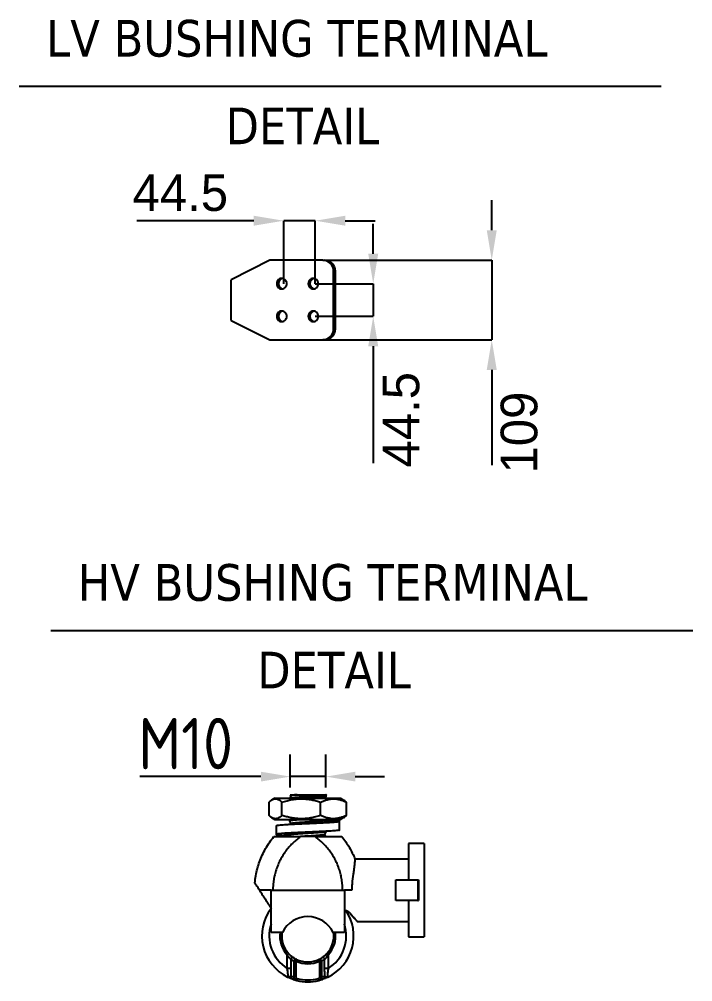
# Model space of a CAD drawing. Header units: millimetres. Extents: x 107291 to 113922, y -130611 to -125922.
# Drawn here: x 110199 to 111117, y -129596 to -128284 of the extents above; entities that cross this region are included whole.
import ezdxf

# ---------------------------------------------------------------- set-up
doc = ezdxf.new("R2010")
doc.units = ezdxf.units.MM
doc.header["$LTSCALE"] = 13
doc.layers.add('几何体', color=7, linetype='Continuous')
doc.layers.add('尺寸', color=3, linetype='Continuous')
doc.layers.add('标注、文本', color=3, linetype='Continuous', lineweight=25)
doc.layers.add('铁心', color=3, linetype='Continuous', lineweight=0)
doc.styles.add('SLDTEXTSTYLE0', font='')
doc.styles.get("Standard").update_dxf_attribs({"font": 'gbenor.shx', "bigfont": 'gbcbig.shx'})
doc.styles.add('Tahoma$001', font='tahoma.ttf', dxfattribs={"height": 2.159784})
doc.styles.get('SLDTEXTSTYLE0').set_extended_font_data('汉仪长仿宋体')
doc.dimstyles.new('1-15', dxfattribs={"dimscale": 20, "dimtxt": 3.5, "dimasz": 2, "dimexe": 1.5, "dimexo": 0.5, "dimgap": 0.5, "dimtad": 1, "dimtoh": 1, "dimdec": 1, "dimdsep": 46, "dimtxsty": 'Standard', "dimcen": 2.5, "dimclrd": 3, "dimclre": 3, "dimclrt": 3, "dimadec": 0, "dimazin": 2, "dimtfac": 1, "dimtdec": 1, "dimtmove": 0, "dimatfit": 2, "dimfxl": 1, "dimarcsym": 0})
doc.dimstyles.new('SLDDIMSTYLE0', dxfattribs={"dimtxt": 50, "dimasz": 40.8, "dimexe": 0, "dimexo": 0.0625, "dimgap": 12.5, "dimtad": 2, "dimdec": 0, "dimrnd": 1e-09, "dimzin": 12, "dimdsep": 46, "dimtxsty": 'SLDTEXTSTYLE0', "dimsah": 1, "dimcen": 0.09, "dimadec": 0, "dimazin": 3, "dimtfac": 1, "dimtdec": 0, "dimtmove": 0, "dimatfit": 0, "dimfxl": 1, "dimfrac": 2, "dimtolj": 1, "dimtzin": 12, "dimarcsym": 0})

# ---------------------------------------------------------------- blocks, each defined once
blk = doc.blocks.new('*D10')
at = {"layer": 'Defpoints', "color": 0, "transparency": 16777216}
for p in [(110568.2, -129316.2), (110568.2, -129340.9), (110616.7, -129340.9)]:
    blk.add_point(p, dxfattribs=at)
at = {"layer": '标注、文本', "color": 3, "lineweight": -2, "transparency": 16777216}
for p, q in [((110568.2, -129330.9), (110568.2, -129286.2)), ((110616.7, -129330.9), (110616.7, -129286.2)), ((110528.2, -129316.2), (110363.2, -129316.2)), ((110616.7, -129316.2), (110568.2, -129316.2)), ((110656.7, -129316.2), (110696.7, -129316.2))]:
    blk.add_line(p, q, dxfattribs=at)
at = {"layer": '标注、文本', "color": 3, "transparency": 16777216}
for points in [[(110528.2, -129309.6), (110528.2, -129322.9), (110568.2, -129316.2)], [(110656.7, -129309.6), (110656.7, -129322.9), (110616.7, -129316.2)]]:
    blk.add_solid(points, dxfattribs=at)
at = {"layer": '标注、文本', "color": 3, "transparency": 16777216, "insert": (110425.7, -129271.2), "char_height": 70, "attachment_point": 5}
blk.add_mtext('M10', dxfattribs=at)
blk = doc.blocks.new('*D26')
at = {"layer": 'Defpoints', "color": 0, "transparency": 16777216}
for p in [(110612.6, -128612.1), (110612.6, -128720.9), (110842.7, -128720.9)]:
    blk.add_point(p, dxfattribs=at)
at = {"layer": '尺寸', "color": 0, "lineweight": -2, "transparency": 16777216}
for p, q in [((110842.7, -128571.3), (110842.7, -128530.5)), ((110612.7, -128612.1), (110842.7, -128612.1)), ((110842.7, -128612.1), (110842.7, -128720.9)), ((110612.7, -128720.9), (110842.7, -128720.9)), ((110842.7, -128761.7), (110842.7, -128891.8))]:
    blk.add_line(p, q, dxfattribs=at)
at = {"layer": '尺寸', "color": 0, "transparency": 16777216}
for points in [[(110835.9, -128571.3), (110849.5, -128571.3), (110842.7, -128612.1)], [(110835.9, -128761.7), (110849.5, -128761.7), (110842.7, -128720.9)]]:
    blk.add_solid(points, dxfattribs=at)
at = {"layer": '尺寸', "color": 0, "transparency": 16777216, "insert": (110880.2, -128847.2), "char_height": 50, "attachment_point": 5, "rotation": 90, "style": 'SLDTEXTSTYLE0'}
blk.add_mtext('\\A1;109', dxfattribs=at)
blk = doc.blocks.new('*D27')
at = {"layer": 'Defpoints', "color": 0, "transparency": 16777216}
for p in [(110559.2, -128558.4), (110559.2, -128644.2), (110602.2, -128644.2)]:
    blk.add_point(p, dxfattribs=at)
at = {"layer": '尺寸', "color": 0, "lineweight": -2, "transparency": 16777216}
for p, q in [((110518.4, -128558.4), (110359, -128558.4)), ((110559.2, -128644.2), (110559.2, -128558.4)), ((110602.2, -128558.4), (110559.2, -128558.4)), ((110602.2, -128644.2), (110602.2, -128558.4)), ((110643, -128558.4), (110683.8, -128558.4))]:
    blk.add_line(p, q, dxfattribs=at)
at = {"layer": '尺寸', "color": 0, "transparency": 16777216}
for points in [[(110518.4, -128551.6), (110518.4, -128565.2), (110559.2, -128558.4)], [(110643, -128551.6), (110643, -128565.2), (110602.2, -128558.4)]]:
    blk.add_solid(points, dxfattribs=at)
at = {"layer": '尺寸', "color": 0, "transparency": 16777216, "insert": (110418.3, -128520.4), "char_height": 50, "attachment_point": 5, "style": 'SLDTEXTSTYLE0'}
blk.add_mtext('\\A1;44.5', dxfattribs=at)
blk = doc.blocks.new('*D28')
at = {"layer": 'Defpoints', "color": 0, "transparency": 16777216}
for p in [(110602.2, -128644.2), (110602.2, -128688.7), (110681.2, -128688.7)]:
    blk.add_point(p, dxfattribs=at)
at = {"layer": '尺寸', "color": 0, "lineweight": -2, "transparency": 16777216}
for p, q in [((110681.2, -128603.4), (110681.2, -128562.6)), ((110602.2, -128644.2), (110681.2, -128644.2)), ((110681.2, -128644.2), (110681.2, -128688.7)), ((110602.2, -128688.7), (110681.2, -128688.7)), ((110681.2, -128729.5), (110681.2, -128889))]:
    blk.add_line(p, q, dxfattribs=at)
at = {"layer": '尺寸', "color": 0, "transparency": 16777216}
for points in [[(110674.4, -128603.4), (110688, -128603.4), (110681.2, -128644.2)], [(110674.4, -128729.5), (110688, -128729.5), (110681.2, -128688.7)]]:
    blk.add_solid(points, dxfattribs=at)
at = {"layer": '尺寸', "color": 0, "transparency": 16777216, "insert": (110719.2, -128829.7), "char_height": 50, "attachment_point": 5, "rotation": 90, "style": 'SLDTEXTSTYLE0'}
blk.add_mtext('\\A1;44.5', dxfattribs=at)

msp = doc.modelspace()

# ---------------------------------------------------------------- linework, layer by layer
at = {"layer": '几何体'}
for p, q in [((110540.18, -128612.08), (110487.57, -128638.77)), ((110612.62, -128612.08), (110540.18, -128612.08)), ((110612.62, -128612.08), (110615.08, -128612.08)), ((110629.57, -128627.08), (110627.11, -128627.08)), ((110627.11, -128705.89), (110627.11, -128627.08)), ((110629.57, -128705.89), (110629.57, -128627.08)), ((110487.57, -128694.2), (110540.18, -128720.89)), ((110627.11, -128705.89), (110629.57, -128705.89)), ((110540.18, -128720.89), (110612.62, -128720.89)), ((110615.08, -128720.89), (110612.62, -128720.89)), ((110539.24, -129369.08), (110539.24, -129351.09)), ((110546.87, -129345.58), (110542.73, -129348.24)), ((110546.87, -129345.58), (110562.44, -129345.58)), ((110556.81, -129369.08), (110556.81, -129351.09)), ((110562.44, -129345.58), (110637.06, -129345.58)), ((110568.18, -129340.9), (110568.87, -129342.25)), ((110609.53, -129369.08), (110609.53, -129351.09)), ((110616.96, -129341.17), (110616.79, -129340.86)), ((110616.97, -129343.29), (110616.97, -129341.22)), ((110641.21, -129348.24), (110637.06, -129345.58)), ((110644.69, -129369.08), (110644.69, -129351.09)), ((110542.74, -129371.94), (110546.87, -129374.58)), ((110546.87, -129374.58), (110562.44, -129374.58)), ((110562.44, -129374.58), (110637.06, -129374.58)), ((110567.05, -129374.72), (110566.97, -129374.77)), ((110566.97, -129374.77), (110566.97, -129376.83)), ((110615.04, -129375.85), (110615.69, -129374.58)), ((110635.05, -129388.99), (110635.05, -129377.49)), ((110637.06, -129374.58), (110641.19, -129371.94)), ((110548.89, -129383.49), (110548.89, -129394.99)), ((110568.9, -129380.53), (110568.35, -129381.6)), ((110616.97, -129391.2), (110616.97, -129390.81)), ((110567.33, -129393.71), (110566.97, -129393.93)), ((110566.97, -129393.93), (110566.97, -129395.99)), ((110567.06, -129393.73), (110566.98, -129393.88)), ((110601.93, -129398.08), (110582, -129398.08)), ((110750.47, -129407.33), (110729.47, -129407.33)), ((110729.47, -129407.33), (110729.47, -129456.83)), ((110750.47, -129407.33), (110750.47, -129534.83)), ((110729.47, -129428.58), (110656.3, -129428.58)), ((110711.97, -129485.33), (110711.97, -129456.83)), ((110711.97, -129456.83), (110741.97, -129456.83)), ((110741.97, -129456.83), (110741.97, -129485.33)), ((110741.97, -129456.83), (110742.97, -129456.83)), ((110742.97, -129456.83), (110742.97, -129485.33)), ((110541.97, -129528.58), (110541.97, -129471.08)), ((110541.97, -129471.08), (110641.97, -129471.08)), ((110641.97, -129471.08), (110641.97, -129528.58)), ((110741.97, -129485.33), (110711.97, -129485.33)), ((110729.47, -129485.33), (110729.47, -129534.83)), ((110741.97, -129485.33), (110742.97, -129485.33)), ((110659.47, -129513.58), (110729.47, -129513.58)), ((110557.47, -129528.58), (110541.97, -129528.58)), ((110641.97, -129528.58), (110626.47, -129528.58)), ((110729.47, -129534.83), (110750.47, -129534.83)), ((110563.99, -129559.11), (110565.83, -129557.41)), ((110563.99, -129577.81), (110563.99, -129559.11)), ((110619.94, -129559.11), (110618.1, -129557.41)), ((110619.94, -129559.11), (110619.94, -129577.81)), ((110568.96, -129565.37), (110568.96, -129577.81)), ((110573.22, -129567.73), (110575.71, -129567.73)), ((110573.22, -129589.21), (110573.22, -129567.73)), ((110576.78, -129565.47), (110575.71, -129567.73)), ((110575.71, -129567.73), (110575.71, -129589.21)), ((110607.16, -129565.47), (110608.23, -129567.73)), ((110610.72, -129567.73), (110608.23, -129567.73)), ((110608.23, -129589.21), (110608.23, -129567.73)), ((110610.72, -129567.73), (110610.72, -129589.21)), ((110614.97, -129577.81), (110614.97, -129565.37)), ((110568.96, -129577.81), (110563.99, -129577.81)), ((110575.71, -129589.21), (110573.22, -129589.21)), ((110608.23, -129589.21), (110610.72, -129589.21)), ((110619.94, -129577.81), (110614.97, -129577.81)), ((110577.62, -129591.65), (110577.03, -129594.08)), ((110606.31, -129591.65), (110606.91, -129594.08))]:
    msp.add_line(p, q, dxfattribs=at)
at = {"layer": '几何体', "flags": 128}
for points in [[(110563.41, -128644.23), (110563.24, -128642.64), (110562.73, -128641.13), (110561.9, -128639.77), (110560.81, -128638.64), (110559.5, -128637.79), (110558.04, -128637.26), (110556.5, -128637.08), (110554.97, -128637.26), (110553.51, -128637.79), (110552.2, -128638.64), (110551.1, -128639.77), (110550.28, -128641.13), (110549.77, -128642.64), (110549.6, -128644.23), (110549.77, -128645.82), (110550.28, -128647.33), (110551.1, -128648.69), (110552.2, -128649.82), (110553.51, -128650.67), (110554.97, -128651.2), (110556.5, -128651.38), (110558.04, -128651.2), (110559.5, -128650.67), (110560.81, -128649.82), (110561.9, -128648.69), (110562.73, -128647.33), (110563.24, -128645.82), (110563.41, -128644.23)], [(110606.39, -128644.23), (110606.22, -128642.64), (110605.71, -128641.13), (110604.89, -128639.77), (110603.79, -128638.64), (110602.48, -128637.79), (110601.02, -128637.26), (110599.49, -128637.08), (110597.95, -128637.26), (110596.49, -128637.79), (110595.18, -128638.64), (110594.09, -128639.77), (110593.27, -128641.13), (110592.75, -128642.64), (110592.58, -128644.23), (110592.75, -128645.82), (110593.27, -128647.33), (110594.09, -128648.69), (110595.18, -128649.82), (110596.49, -128650.67), (110597.95, -128651.2), (110599.49, -128651.38), (110601.02, -128651.2), (110602.48, -128650.67), (110603.79, -128649.82), (110604.89, -128648.69), (110605.71, -128647.33), (110606.22, -128645.82), (110606.39, -128644.23)], [(110563.41, -128688.73), (110563.24, -128687.14), (110562.73, -128685.63), (110561.9, -128684.27), (110560.81, -128683.14), (110559.5, -128682.29), (110558.04, -128681.76), (110556.5, -128681.58), (110554.97, -128681.76), (110553.51, -128682.29), (110552.2, -128683.14), (110551.1, -128684.27), (110550.28, -128685.63), (110549.77, -128687.14), (110549.6, -128688.73), (110549.77, -128690.32), (110550.28, -128691.83), (110551.1, -128693.19), (110552.2, -128694.32), (110553.51, -128695.17), (110554.97, -128695.7), (110556.5, -128695.88), (110558.04, -128695.7), (110559.5, -128695.17), (110560.81, -128694.32), (110561.9, -128693.19), (110562.73, -128691.83), (110563.24, -128690.32), (110563.41, -128688.73)], [(110606.39, -128688.73), (110606.22, -128687.14), (110605.71, -128685.63), (110604.89, -128684.27), (110603.79, -128683.14), (110602.48, -128682.29), (110601.02, -128681.76), (110599.49, -128681.58), (110597.95, -128681.76), (110596.49, -128682.29), (110595.18, -128683.14), (110594.09, -128684.27), (110593.27, -128685.63), (110592.75, -128687.14), (110592.58, -128688.73), (110592.75, -128690.32), (110593.27, -128691.83), (110594.09, -128693.19), (110595.18, -128694.32), (110596.49, -128695.17), (110597.95, -128695.7), (110599.49, -128695.88), (110601.02, -128695.7), (110602.48, -128695.17), (110603.79, -128694.32), (110604.89, -128693.19), (110605.71, -128691.83), (110606.22, -128690.32), (110606.39, -128688.73)]]:
    msp.add_lwpolyline(points, dxfattribs=at)
at = {"layer": '几何体'}
for centre, radius, start, end in [((110612.36, -128626.83), 14.75, 359.02424, 88.98981), ((110614.82, -128626.83), 14.75, 359.02424, 88.98981), ((110559.19, -128644.23), 7.19, 101.71697, 258.28303), ((110602.18, -128644.23), 7.19, 101.71698, 258.28302), ((110559.19, -128688.73), 7.19, 101.71698, 258.28302), ((110602.18, -128688.73), 7.19, 101.71697, 258.28303), ((110612.36, -128706.14), 14.75, 271.01019, 0.97576), ((110614.82, -128706.14), 14.75, 271.01019, 0.97576), ((110591.97, -129533.39), 62.5, 143.18845, 243.95104), ((110591.97, -129545.51), 38.43, 26.13864, 153.86136), ((110591.97, -129533.39), 62.5, 296.04896, 33.63315), ((110591.97, -129533.39), 52.5, 162.24721, 237.80102), ((110591.97, -129533.39), 52.5, 302.19898, 17.75279), ((110591.97, -129533.39), 38, 172.7311, 222.59215), ((110591.97, -129533.39), 35.5, 172.21614, 222.59215), ((110591.97, -129533.39), 35.5, 317.40785, 7.78386), ((110591.97, -129533.39), 38, 317.40785, 7.2689), ((110571.46, -129565.38), 2.5, 57.73446, 179.77206), ((110591.97, -129533.39), 35.5, 237.31442, 244.66198), ((110591.97, -129533.39), 35.5, 295.33802, 302.68558), ((110612.47, -129565.38), 2.5, 0.22794, 122.26554), ((110589.48, -129533.39), 38, 237.31442, 244.66198), ((110575.72, -129567.74), 2.5, 64.99822, 179.88624), ((110591.97, -129533.39), 38, 244.66198, 295.33802), ((110591.97, -129533.39), 35.5, 244.66198, 295.33802), ((110608.22, -129567.74), 2.5, 0.11376, 115.00178), ((110594.45, -129533.39), 38, 295.33802, 302.68558), ((110573.61, -129587.91), 4.97, 179.62661, 251.26159), ((110587, -129533.39), 57.5, 251.37758, 256.13637), ((110596.94, -129533.39), 57.5, 283.86363, 288.62242), ((110610.33, -129587.91), 4.97, 288.73841, 0.37339), ((110591.97, -129533.39), 62.5, 251.37758, 256.16785), ((110591.97, -129533.39), 62.5, 256.16785, 283.83215), ((110591.97, -129533.39), 60, 256.16785, 283.83215), ((110591.97, -129533.39), 62.5, 283.83215, 288.62242)]:
    msp.add_arc(centre, radius, start, end, dxfattribs=at)
for points, knots in [([(110539.24, -129351.09), (110540.01, -129350.38), (110541.53, -129348.97), (110543.9, -129347.45), (110546.32, -129346.55), (110548.64, -129346.39), (110550.8, -129346.89), (110552.82, -129347.85), (110554.83, -129349.24), (110556.15, -129350.47), (110556.81, -129351.09)], [0, 0, 0, 0, 0.1336425, 0.2672363, 0.4045834, 0.541898, 0.6551992, 0.7685228, 0.884248, 1, 1, 1, 1]), ([(110556.81, -129351.09), (110559.1, -129350.38), (110563.68, -129348.97), (110570.78, -129347.45), (110578.04, -129346.55), (110585, -129346.39), (110591.5, -129346.89), (110597.56, -129347.85), (110603.59, -129349.24), (110607.55, -129350.47), (110609.53, -129351.09)], [0, 0, 0, 0, 0.1336425, 0.2672363, 0.4045834, 0.541898, 0.6551992, 0.7685228, 0.884248, 1, 1, 1, 1]), ([(110568.9, -129342.2), (110568.58, -129342.83), (110568, -129343.95), (110567.43, -129345.08), (110567.18, -129345.58)], [0, 0, 0, 0, 0.5567059, 1, 1, 1, 1]), ([(110616.88, -129341.17), (110616.91, -129341.19), (110617.15, -129341.31), (110616.58, -129341.53), (110615.23, -129341.82), (110612.89, -129342.12), (110609.76, -129342.43), (110605.95, -129342.72), (110601.6, -129343.02), (110596.88, -129343.33), (110591.97, -129343.62), (110587.06, -129343.91), (110582.34, -129344.22), (110577.99, -129344.52), (110574.17, -129344.81), (110571.07, -129345.12), (110568.98, -129345.38), (110568.32, -129345.53), (110568.08, -129345.58)], [0, 0, 0, 0, 0.011339, 0.0796235, 0.1469262, 0.2150508, 0.2834423, 0.3508608, 0.4187734, 0.4872185, 0.554868, 0.6225175, 0.6909627, 0.7588753, 0.8262938, 0.8946853, 0.9628099, 1, 1, 1, 1]), ([(110568.2, -129340.89), (110568.25, -129340.89), (110568.35, -129340.89), (110569.34, -129340.89), (110570.93, -129340.89), (110573.16, -129340.89), (110575.42, -129340.89), (110576.99, -129340.89), (110577.51, -129340.89)], [0, 0, 0, 0, 0.1744692, 0.3563639, 0.5436027, 0.7238546, 0.9094639, 1, 1, 1, 1]), ([(110577.51, -129340.89), (110576.88, -129340.94), (110575.1, -129341.1), (110572.65, -129341.36), (110570.52, -129341.66), (110569.2, -129341.93), (110569.04, -129342.12), (110568.96, -129342.2)], [0, 0, 0, 0, 0.1252265, 0.3553335, 0.5845415, 0.8109807, 1, 1, 1, 1]), ([(110577.51, -129340.89), (110578.52, -129340.89), (110580.59, -129340.89), (110584.12, -129340.89), (110587.9, -129340.89), (110591.79, -129340.89), (110595.75, -129340.89), (110599.62, -129340.89), (110603.36, -129340.89), (110606.8, -129340.89), (110609.88, -129340.89), (110612.47, -129340.89), (110614.54, -129340.89), (110615.96, -129340.89), (110616.74, -129340.89), (110616.73, -129340.89), (110616.73, -129340.89)], [0, 0, 0, 0, 0.0706046, 0.1432471, 0.2138466, 0.2864695, 0.3574563, 0.4304155, 0.5028638, 0.57741, 0.6500154, 0.7246462, 0.7986045, 0.8747015, 0.9489552, 1, 1, 1, 1]), ([(110616.89, -129343.33), (110616.81, -129343.42), (110616.63, -129343.61), (110615.2, -129343.88), (110612.9, -129344.18), (110609.76, -129344.49), (110605.95, -129344.78), (110601.6, -129345.08), (110597.41, -129345.35), (110594.68, -129345.52), (110593.61, -129345.58)], [0, 0, 0, 0, 0.1129869, 0.2449351, 0.3784947, 0.5125774, 0.6447526, 0.7778965, 0.9120844, 1, 1, 1, 1]), ([(110609.53, -129351.09), (110611.04, -129350.39), (110613.98, -129349.03), (110618.46, -129347.57), (110622.98, -129346.64), (110627.6, -129346.37), (110632.12, -129346.77), (110636.46, -129347.78), (110640.62, -129349.19), (110643.33, -129350.45), (110644.69, -129351.09)], [0, 0, 0, 0, 0.1314085, 0.257448, 0.383446, 0.5134136, 0.643385, 0.7621543, 0.8811202, 1, 1, 1, 1]), ([(110615.81, -129345.58), (110615.88, -129345.46), (110616.26, -129344.71), (110616.64, -129343.96), (110616.96, -129343.33)], [0, 0, 0, 0, 0.1627992, 1, 1, 1, 1]), ([(110644.69, -129351.09), (110643.93, -129350.36), (110642.77, -129349.26), (110641.59, -129348.54), (110641.18, -129348.29)], [0, 0, 0, 0, 0.6559929, 1, 1, 1, 1]), ([(110556.81, -129369.08), (110556.05, -129369.78), (110554.52, -129371.19), (110552.16, -129372.71), (110549.74, -129373.62), (110547.42, -129373.77), (110545.25, -129373.27), (110543.23, -129372.31), (110541.23, -129370.92), (110539.9, -129369.69), (110539.24, -129369.08)], [0, 0, 0, 0, 0.1336425, 0.2672363, 0.4045834, 0.541898, 0.6551992, 0.7685228, 0.884248, 1, 1, 1, 1]), ([(110615.18, -129375.58), (110616.45, -129375.65), (110619.61, -129375.81), (110623.95, -129376.07), (110628.14, -129376.38), (110631.4, -129376.69), (110633.69, -129376.98), (110634.96, -129377.28), (110635.18, -129377.58), (110634.32, -129377.89), (110632.43, -129378.18), (110629.54, -129378.48), (110625.72, -129378.78), (110621.06, -129379.09), (110615.7, -129379.38), (110609.77, -129379.68), (110603.37, -129379.98), (110596.69, -129380.29), (110589.92, -129380.58), (110583.2, -129380.88), (110576.66, -129381.18), (110570.51, -129381.49), (110564.91, -129381.78), (110559.97, -129382.08), (110555.81, -129382.38), (110552.53, -129382.69), (110550.27, -129382.98), (110549.02, -129383.24), (110549.01, -129383.42), (110549, -129383.49)], [0, 0, 0, 0, 0.0253748, 0.0630724, 0.1012418, 0.1394111, 0.1771087, 0.2148063, 0.2529757, 0.291145, 0.3288426, 0.3665402, 0.4047095, 0.4428789, 0.4805765, 0.5182741, 0.5564434, 0.5946128, 0.6323104, 0.6700079, 0.7081773, 0.7463467, 0.7840442, 0.8217418, 0.8599112, 0.8980805, 0.9357781, 0.9734757, 1, 1, 1, 1]), ([(110609.53, -129369.08), (110607.24, -129369.78), (110602.66, -129371.19), (110595.57, -129372.71), (110588.3, -129373.62), (110581.35, -129373.77), (110574.84, -129373.27), (110568.78, -129372.31), (110562.76, -129370.92), (110558.79, -129369.69), (110556.81, -129369.08)], [0, 0, 0, 0, 0.1336425, 0.2672363, 0.4045834, 0.541898, 0.6551992, 0.7685228, 0.884248, 1, 1, 1, 1]), ([(110589.5, -129374.58), (110588.7, -129374.63), (110586.26, -129374.78), (110582.34, -129375.03), (110577.99, -129375.33), (110574.18, -129375.62), (110571.05, -129375.93), (110568.71, -129376.23), (110567.35, -129376.52), (110566.81, -129376.74), (110567.02, -129376.86), (110567.04, -129376.87)], [0, 0, 0, 0, 0.06396167, 0.19564291, 0.3262997, 0.45600579, 0.58758386, 0.71864851, 0.84813187, 0.97950409, 1, 1, 1, 1]), ([(110566.98, -129376.87), (110567.3, -129377.5), (110567.93, -129378.74), (110568.56, -129379.98), (110568.87, -129380.59)], [0, 0, 0, 0, 0.50694105, 1, 1, 1, 1]), ([(110614.98, -129375.85), (110614.9, -129375.93), (110614.74, -129376.12), (110613.42, -129376.39), (110611.29, -129376.69), (110608.4, -129377), (110604.88, -129377.29), (110600.86, -129377.59), (110596.5, -129377.9), (110592.18, -129378.18), (110588.06, -129378.45), (110584.26, -129378.71), (110580.68, -129378.97), (110577.82, -129379.19), (110575.11, -129379.43), (110572.64, -129379.69), (110570.52, -129379.99), (110569.2, -129380.27), (110569.04, -129380.45), (110568.96, -129380.53)], [0, 0, 0, 0, 0.0534828, 0.1167547, 0.1808002, 0.2450969, 0.3084777, 0.3723236, 0.4366708, 0.500269, 0.5550889, 0.6105938, 0.6659809, 0.7205791, 0.75557, 0.8198667, 0.8839122, 0.9471841, 1, 1, 1, 1]), ([(110615.21, -129376.07), (110615.24, -129376.07), (110616.49, -129376.17), (110618.44, -129376.38), (110620.89, -129376.69), (110622.55, -129376.98), (110623.49, -129377.28), (110623.64, -129377.58), (110623.02, -129377.89), (110621.63, -129378.18), (110619.51, -129378.48), (110616.71, -129378.78), (110613.29, -129379.09), (110609.37, -129379.38), (110605.02, -129379.68), (110600.33, -129379.98), (110595.91, -129380.26), (110593.08, -129380.43), (110591.93, -129380.49)], [0, 0, 0, 0, 0.00198403, 0.07024202, 0.13850001, 0.20591148, 0.27332294, 0.34158093, 0.40983892, 0.47725039, 0.54466185, 0.61291985, 0.68117784, 0.7485893, 0.81600077, 0.88425876, 0.95251675, 1, 1, 1, 1]), ([(110644.69, -129369.08), (110643.33, -129369.71), (110640.62, -129370.97), (110636.46, -129372.39), (110632.16, -129373.38), (110627.74, -129373.78), (110623.18, -129373.55), (110618.61, -129372.64), (110614.03, -129371.15), (110611.04, -129369.77), (110609.53, -129369.08)], [0, 0, 0, 0, 0.1188795, 0.2378452, 0.3566142, 0.4824661, 0.6083134, 0.7384292, 0.8685918, 1, 1, 1, 1]), ([(110616.59, -129378.78), (110616.39, -129378.4), (110615.88, -129377.4), (110615.38, -129376.41), (110615.07, -129375.8)], [0, 0, 0, 0, 0.3880679, 1, 1, 1, 1]), ([(110641.18, -129371.91), (110641.69, -129371.58), (110642.87, -129370.8), (110644.03, -129369.7), (110644.69, -129369.08)], [0, 0, 0, 0, 0.4297346, 1, 1, 1, 1]), ([(110634.93, -129388.99), (110634.97, -129389.02), (110635.11, -129389.15), (110634.27, -129389.39), (110632.44, -129389.68), (110629.54, -129389.98), (110625.72, -129390.28), (110621.06, -129390.59), (110615.7, -129390.88), (110609.77, -129391.18), (110603.37, -129391.48), (110596.69, -129391.79), (110589.92, -129392.08), (110583.2, -129392.38), (110576.66, -129392.68), (110570.51, -129392.99), (110564.91, -129393.28), (110559.97, -129393.58), (110555.8, -129393.88), (110552.53, -129394.19), (110550.24, -129394.48), (110548.97, -129394.78), (110548.76, -129395.08), (110549.62, -129395.39), (110551.51, -129395.68), (110554.39, -129395.98), (110558.23, -129396.28), (110562.56, -129396.57), (110565.89, -129396.75), (110567.38, -129396.83)], [0, 0, 0, 0, 0.0117613, 0.0502697, 0.0883021, 0.1263345, 0.1648429, 0.2033512, 0.2413836, 0.279416, 0.3179244, 0.3564328, 0.3944652, 0.4324976, 0.471006, 0.5095144, 0.5475468, 0.5855792, 0.6240876, 0.6625959, 0.7006283, 0.7386608, 0.7771691, 0.8156775, 0.8537099, 0.8917423, 0.9302507, 0.9687591, 1, 1, 1, 1]), ([(110591.93, -129391.99), (110591.44, -129392.02), (110589.31, -129392.15), (110585.54, -129392.37), (110580.75, -129392.68), (110576.24, -129392.99), (110572.13, -129393.28), (110568.51, -129393.58), (110565.46, -129393.88), (110563.06, -129394.19), (110561.38, -129394.48), (110560.45, -129394.78), (110560.29, -129395.08), (110560.92, -129395.39), (110562.32, -129395.68), (110564.33, -129395.97), (110566.19, -129396.16), (110567.09, -129396.26)], [0, 0, 0, 0, 0.0206777, 0.0906243, 0.1614492, 0.2322742, 0.3022208, 0.3721675, 0.4429924, 0.5138174, 0.583764, 0.6537106, 0.7245356, 0.7953606, 0.8653072, 0.9352538, 1, 1, 1, 1]), ([(110616.97, -129391.2), (110616.87, -129391.3), (110616.69, -129391.51), (110615.2, -129391.8), (110612.89, -129392.1), (110609.76, -129392.41), (110605.95, -129392.7), (110601.6, -129393), (110596.88, -129393.3), (110591.97, -129393.6), (110587.06, -129393.89), (110582.34, -129394.2), (110577.99, -129394.5), (110574.18, -129394.79), (110571.05, -129395.1), (110568.71, -129395.4), (110567.35, -129395.69), (110566.81, -129395.91), (110567.02, -129396.03), (110567.04, -129396.04)], [0, 0, 0, 0, 0.0622062, 0.1235181, 0.1855787, 0.2478824, 0.3092997, 0.3711672, 0.4335197, 0.4951475, 0.5567752, 0.6191278, 0.6809953, 0.7424126, 0.8047163, 0.8667769, 0.9280887, 0.990295, 1, 1, 1, 1]), ([(110591.58, -129392.01), (110591.57, -129392.01), (110591.52, -129392.01), (110591.78, -129392), (110591.97, -129391.99)], [0, 0, 0, 0, 0.2579346, 1, 1, 1, 1]), ([(110615.04, -129395.01), (110615.36, -129394.39), (110616, -129393.13), (110616.64, -129391.88), (110616.96, -129391.25)], [0, 0, 0, 0, 0.4999979, 1, 1, 1, 1]), ([(110519.91, -129461.09), (110520.27, -129457.82), (110521.01, -129451.29), (110523.17, -129441.67), (110526.09, -129432.24), (110529.83, -129423.09), (110534.36, -129414.29), (110539.58, -129405.87), (110543.65, -129400.68), (110545.68, -129398.08)], [0, 0, 0, 0, 0.1425337, 0.2850681, 0.4276034, 0.5707028, 0.7138014, 0.8569007, 1, 1, 1, 1]), ([(110582, -129398.08), (110580.11, -129399.5), (110576.33, -129402.34), (110571.1, -129407.17), (110566.23, -129412.37), (110561.79, -129417.93), (110557.81, -129423.82), (110554.32, -129429.99), (110551.33, -129436.43), (110548.86, -129443.09), (110546.91, -129449.94), (110545.52, -129456.93), (110544.64, -129463.99), (110544.53, -129468.72), (110544.47, -129471.08)], [0, 0, 0, 0, 0.0832172, 0.1663847, 0.2500233, 0.3337131, 0.4168632, 0.4999998, 0.583099, 0.6662492, 0.7499764, 0.8335965, 0.916764, 1, 1, 1, 1]), ([(110545.71, -129398.08), (110545.73, -129398.08), (110545.77, -129398.08), (110546.15, -129398.08), (110546.76, -129398.08), (110547.58, -129398.08), (110548.56, -129398.08), (110549.67, -129398.08), (110550.93, -129398.08), (110552.36, -129398.08), (110554.17, -129398.08), (110556.44, -129398.08), (110559.26, -129398.08), (110562.34, -129398.08), (110565.73, -129398.08), (110569.42, -129398.08), (110573.41, -129398.08), (110577.63, -129398.08), (110580.53, -129398.08), (110582, -129398.08)], [0, 0, 0, 0, 0.0632213, 0.1255669, 0.1872543, 0.2485081, 0.3011813, 0.3523364, 0.402151, 0.4508173, 0.4985414, 0.5649917, 0.6283598, 0.6894952, 0.7493425, 0.8108636, 0.8723314, 0.934986, 1, 1, 1, 1]), ([(110566.98, -129396.04), (110567.3, -129396.67), (110567.64, -129397.35), (110567.99, -129398.03), (110568.02, -129398.08)], [0, 0, 0, 0, 0.92269038, 1, 1, 1, 1]), ([(110614.98, -129395.01), (110614.9, -129395.1), (110614.74, -129395.28), (110613.42, -129395.56), (110611.29, -129395.86), (110608.4, -129396.17), (110604.88, -129396.46), (110600.86, -129396.76), (110596.5, -129397.06), (110592.17, -129397.35), (110588.07, -129397.61), (110584.94, -129397.83), (110583.23, -129397.95), (110582.71, -129397.99)], [0, 0, 0, 0, 0.0842117, 0.1838367, 0.2846799, 0.3859187, 0.4857153, 0.5862443, 0.6875625, 0.7877015, 0.8740184, 0.961414, 1, 1, 1, 1]), ([(110639.47, -129471.08), (110639.41, -129468.72), (110639.3, -129463.99), (110638.42, -129456.93), (110637.02, -129449.95), (110635.08, -129443.09), (110632.61, -129436.43), (110629.62, -129430), (110626.13, -129423.82), (110622.15, -129417.93), (110617.7, -129412.37), (110612.84, -129407.17), (110607.61, -129402.34), (110603.83, -129399.5), (110601.93, -129398.08)], [0, 0, 0, 0, 0.0832172, 0.1663848, 0.2500232, 0.3337131, 0.4168633, 0.4999998, 0.583099, 0.6662492, 0.7499764, 0.8335965, 0.9167641, 1, 1, 1, 1]), ([(110601.93, -129398.08), (110603.4, -129398.08), (110606.29, -129398.08), (110610.5, -129398.08), (110614.49, -129398.08), (110618.17, -129398.08), (110621.55, -129398.08), (110624.28, -129398.08), (110626.48, -129398.08), (110628.27, -129398.08), (110630.11, -129398.08), (110631.93, -129398.08), (110633.64, -129398.08), (110635.1, -129398.08), (110636.64, -129398.08), (110637.96, -129398.08), (110638.14, -129398.08), (110638.23, -129398.08)], [0, 0, 0, 0, 0.0648469, 0.12735777, 0.18869577, 0.25009077, 0.30975052, 0.37071365, 0.41256114, 0.45566254, 0.500252, 0.5598657, 0.62106032, 0.68422791, 0.74972513, 0.87348858, 1, 1, 1, 1]), ([(110616.65, -129398.08), (110616.44, -129397.65), (110615.91, -129396.61), (110615.38, -129395.57), (110615.07, -129394.96)], [0, 0, 0, 0, 0.4138802, 1, 1, 1, 1]), ([(110638.26, -129398.08), (110640.09, -129400.41), (110643.76, -129405.07), (110648.55, -129412.58), (110652.83, -129420.39), (110655.15, -129425.85), (110656.31, -129428.58)], [0, 0, 0, 0, 0.2500003, 0.500001, 0.7500005, 1, 1, 1, 1]), ([(110656.3, -129428.58), (110656.29, -129428.67), (110656.28, -129428.86), (110656.15, -129430.43), (110655.95, -129432.59), (110655.71, -129434.93), (110655.42, -129437.6), (110655.03, -129440.75), (110654.57, -129444.3), (110654.05, -129448.1), (110653.47, -129452.25), (110652.9, -129456.63), (110652.44, -129460.68), (110652.01, -129465.5), (110651.94, -129469.21), (110651.91, -129471.08)], [0, 0, 0, 0, 0.0955659, 0.1934007, 0.2985319, 0.3526775, 0.4068231, 0.5117469, 0.5657671, 0.6197879, 0.7252207, 0.7794712, 0.8337198, 0.9160564, 1, 1, 1, 1]), ([(110526.21, -129471.08), (110525.55, -129470.03), (110524.21, -129467.9), (110522.55, -129465.28), (110521.21, -129463.14), (110520.4, -129461.86), (110519.98, -129461.2), (110519.94, -129461.13), (110519.92, -129461.09)], [0, 0, 0, 0, 0.16217366, 0.32755786, 0.5234252, 0.72325151, 0.86109307, 1, 1, 1, 1]), ([(110541.97, -129471.08), (110541.6, -129471.08), (110540.82, -129471.08), (110539.66, -129471.08), (110538.47, -129471.08), (110537.19, -129471.08), (110535.82, -129471.08), (110534.38, -129471.08), (110532.98, -129471.08), (110531, -129471.08), (110528.58, -129471.08), (110527.02, -129471.08), (110526.21, -129471.08)], [0, 0, 0, 0, 0.0501892, 0.1052906, 0.1618438, 0.2202446, 0.2975432, 0.3779347, 0.4620333, 0.5503755, 0.7656375, 1, 1, 1, 1]), ([(110526.21, -129471.08), (110527.07, -129472.44), (110528.8, -129475.19), (110531.42, -129479.34), (110533.73, -129483.02), (110535.66, -129486.08), (110537.68, -129489.28), (110539.79, -129492.63), (110541.24, -129494.92), (110541.97, -129496.08)], [0, 0, 0, 0, 0.2029241, 0.4104076, 0.5255073, 0.6406021, 0.7592534, 0.8779025, 1, 1, 1, 1]), ([(110651.91, -129471.08), (110651.18, -129471.08), (110649.69, -129471.08), (110647.32, -129471.08), (110644.93, -129471.08), (110643.19, -129471.08), (110642.18, -129471.08), (110641.97, -129471.08)], [0, 0, 0, 0, 0.2674046, 0.5399316, 0.7407656, 0.9464155, 1, 1, 1, 1]), ([(110641.97, -129498.47), (110642.84, -129498.55), (110644.59, -129498.73), (110646.66, -129499.75), (110648.26, -129500.88), (110649.39, -129501.94), (110649.96, -129502.64), (110650.2, -129502.94)], [0, 0, 0, 0, 0.2414034, 0.4809203, 0.6697308, 0.8588149, 1, 1, 1, 1]), ([(110659.47, -129513.58), (110659.43, -129513.54), (110659.35, -129513.47), (110658.62, -129512.73), (110657.27, -129511.35), (110655.21, -129509.13), (110652.79, -129506.39), (110651.05, -129504.15), (110650.17, -129503.03)], [0, 0, 0, 0, 0.1303548, 0.2632452, 0.4465363, 0.6349471, 0.8160864, 1, 1, 1, 1]), ([(110650.2, -129502.94), (110650.82, -129503.74), (110652.07, -129505.32), (110653.84, -129507.43), (110655.49, -129509.31), (110656.88, -129510.84), (110657.99, -129512.03), (110658.81, -129512.89), (110659.36, -129513.47), (110659.43, -129513.54), (110659.47, -129513.58)], [0, 0, 0, 0, 0.1278984, 0.2557769, 0.3879285, 0.5200354, 0.6360746, 0.7534391, 0.8757131, 1, 1, 1, 1]), ([(110568.96, -129565.37), (110568.86, -129565.27), (110568.65, -129565.07), (110567.83, -129564.23), (110566.63, -129562.88), (110565.27, -129561.11), (110564.38, -129559.71), (110563.99, -129559.11)], [0, 0, 0, 0, 0.1542537, 0.3161539, 0.4992759, 0.7831329, 1, 1, 1, 1]), ([(110565.83, -129557.41), (110566.38, -129557.99), (110567.3, -129558.95), (110568.65, -129560.17), (110569.96, -129561.26), (110571.27, -129562.24), (110572.38, -129563), (110572.66, -129563.18), (110572.8, -129563.27)], [0, 0, 0, 0, 0.1909457, 0.3233419, 0.4555706, 0.6406867, 0.8185547, 1, 1, 1, 1]), ([(110611.14, -129563.27), (110611.18, -129563.24), (110611.33, -129563.14), (110612.07, -129562.66), (110613.62, -129561.55), (110615.33, -129560.15), (110616.88, -129558.71), (110617.7, -129557.85), (110618.1, -129557.41)], [0, 0, 0, 0, 0.07013305, 0.27621219, 0.476705, 0.71243333, 0.8561312, 1, 1, 1, 1]), ([(110619.94, -129559.11), (110619.36, -129560.01), (110618.33, -129561.59), (110616.81, -129563.46), (110615.75, -129564.61), (110615.26, -129565.1), (110615.05, -129565.3), (110615, -129565.35), (110614.97, -129565.37)], [0, 0, 0, 0, 0.3224126, 0.5691307, 0.7605823, 0.8991608, 0.9412114, 1, 1, 1, 1]), ([(110564.52, -129589.54), (110564.59, -129589.55), (110564.74, -129589.58), (110564.91, -129589.26), (110565.08, -129588.49), (110565.12, -129587.39), (110565.08, -129585.93), (110564.99, -129584.54), (110564.85, -129583.16), (110564.66, -129581.69), (110564.43, -129580.13), (110564.14, -129578.59), (110563.99, -129577.81)], [0, 0, 0, 0, 0.08367067, 0.1745007, 0.26533892, 0.44011004, 0.47421985, 0.59895798, 0.72392292, 0.73029817, 0.86506002, 1, 1, 1, 1]), ([(110564.52, -129589.54), (110564.53, -129589.54), (110564.65, -129589.6), (110565.23, -129589.83), (110566.35, -129589.76), (110567.9, -129588.98), (110568.4, -129588.23), (110568.64, -129587.88)], [0, 0, 0, 0, 0.00370978, 0.07523613, 0.36558551, 0.69956339, 1, 1, 1, 1]), ([(110572.01, -129592.62), (110571.86, -129592.57), (110571.55, -129592.46), (110570.53, -129592.1), (110569.21, -129591.61), (110567.52, -129590.92), (110565.9, -129590.2), (110564.82, -129589.69), (110564.53, -129589.55), (110564.52, -129589.54)], [0, 0, 0, 0, 0.1822175, 0.3645988, 0.5342072, 0.7039196, 0.9228217, 0.9968471, 1, 1, 1, 1]), ([(110568.96, -129577.81), (110568.96, -129578.84), (110568.95, -129580.93), (110568.87, -129583.67), (110568.77, -129586.01), (110568.68, -129587.25), (110568.64, -129587.88)], [0, 0, 0, 0, 0.2897345, 0.5872351, 0.7917695, 1, 1, 1, 1]), ([(110577.03, -129594.08), (110576.52, -129593.9), (110575.47, -129593.54), (110574.24, -129592.38), (110573.38, -129590.9), (110573.28, -129589.78), (110573.22, -129589.21)], [0, 0, 0, 0, 0.2424251, 0.4952663, 0.7474267, 1, 1, 1, 1]), ([(110575.71, -129589.21), (110575.73, -129589.5), (110575.79, -129590.06), (110576.22, -129590.8), (110576.84, -129591.38), (110577.37, -129591.56), (110577.62, -129591.65)], [0, 0, 0, 0, 0.2520437, 0.5040461, 0.7571208, 1, 1, 1, 1]), ([(110606.31, -129591.65), (110606.58, -129591.55), (110607.12, -129591.36), (110607.75, -129590.76), (110608.16, -129590.02), (110608.21, -129589.48), (110608.23, -129589.21)], [0, 0, 0, 0, 0.2553798, 0.5107858, 0.7654295, 1, 1, 1, 1]), ([(110610.72, -129589.21), (110610.67, -129589.74), (110610.57, -129590.82), (110609.76, -129592.3), (110608.52, -129593.51), (110607.45, -129593.89), (110606.91, -129594.08)], [0, 0, 0, 0, 0.2350736, 0.4899042, 0.7450938, 1, 1, 1, 1]), ([(110619.41, -129589.54), (110619.4, -129589.55), (110619.12, -129589.69), (110618.03, -129590.2), (110616.42, -129590.92), (110614.72, -129591.61), (110613.41, -129592.1), (110612.39, -129592.46), (110612.08, -129592.57), (110611.93, -129592.62)], [0, 0, 0, 0, 0.0031529, 0.0771783, 0.2960804, 0.4657928, 0.6354012, 0.8177825, 1, 1, 1, 1]), ([(110615.3, -129587.88), (110615.26, -129587.26), (110615.17, -129586.02), (110615.07, -129583.71), (110614.99, -129580.96), (110614.98, -129578.87), (110614.97, -129577.81)], [0, 0, 0, 0, 0.2044583, 0.4127639, 0.7022418, 1, 1, 1, 1]), ([(110615.3, -129587.88), (110615.54, -129588.23), (110616.04, -129588.98), (110617.59, -129589.76), (110618.71, -129589.83), (110619.29, -129589.6), (110619.41, -129589.54), (110619.41, -129589.54)], [0, 0, 0, 0, 0.3004366, 0.6344145, 0.9247639, 0.9962902, 1, 1, 1, 1]), ([(110619.94, -129577.81), (110619.8, -129578.59), (110619.51, -129580.13), (110619.15, -129582.55), (110618.93, -129584.66), (110618.81, -129586.68), (110618.83, -129587.9), (110618.92, -129588.77), (110619.02, -129589.26), (110619.2, -129589.58), (110619.34, -129589.55), (110619.41, -129589.54)], [0, 0, 0, 0, 0.1349241, 0.2696702, 0.4285039, 0.5256665, 0.6908906, 0.7346922, 0.8255198, 0.9163391, 1, 1, 1, 1])]:
    msp.add_open_spline(points, degree=3, knots=knots, dxfattribs=at)
at = {"layer": '标注、文本'}
for p, q in [((110198.8, -128374.96), (111073.48, -128374.96)), ((110487.57, -128694.2), (110487.57, -128638.77)), ((110241.93, -129116.83), (111116.61, -129116.83))]:
    msp.add_line(p, q, dxfattribs=at)

# ---------------------------------------------------------------- texts
at = {"layer": '铁心', "lineweight": 13, "style": 'Tahoma$001'}
for s, p in [('LV BUSHING TERMINAL', (110235.41, -128334.62)), ('DETAIL', (110480.03, -128454.11)), ('HV BUSHING TERMINAL', (110278.54, -129076.49)), ('DETAIL', (110523.16, -129195.98))]:
    msp.add_text(s, height=50, dxfattribs=at).set_placement(p)

# ---------------------------------------------------------------- dimensions: what is measured, and where the dimension line sits
at = {"layer": '尺寸'}
dim = msp.add_linear_dim(base=(110559.19, -128558.36), p1=(110602.18, -128644.23), p2=(110559.19, -128644.23), text='44.5', dimstyle='SLDDIMSTYLE0', dxfattribs=at)
dim.commit()
dim.dimension.update_dxf_attribs({"geometry": '*D27', "text_midpoint": (110418.27, -128520.41)})
dim = msp.add_linear_dim(base=(110842.7, -128720.89), p1=(110612.62, -128612.08), p2=(110612.62, -128720.89), angle=90, dimstyle='SLDDIMSTYLE0', dxfattribs=at)
dim.commit()
dim.dimension.update_dxf_attribs({"geometry": '*D26', "text_midpoint": (110842.7, -128847.15), "dimtype": 160})
dim = msp.add_linear_dim(base=(110681.2, -128688.73), p1=(110602.18, -128644.23), p2=(110602.18, -128688.73), angle=90, text='44.5', dimstyle='SLDDIMSTYLE0', dxfattribs=at)
dim.commit()
dim.dimension.update_dxf_attribs({"geometry": '*D28', "text_midpoint": (110719.15, -128829.65)})
at = {"layer": '标注、文本'}
dim = msp.add_linear_dim(base=(110568.2, -129316.24), p1=(110616.73, -129340.89), p2=(110568.2, -129340.89), text='M10', dimstyle='1-15', dxfattribs=at)
dim.commit()
dim.dimension.update_dxf_attribs({"geometry": '*D10', "text_midpoint": (110425.68, -129271.24)})

doc.saveas('drawing.dxf')
